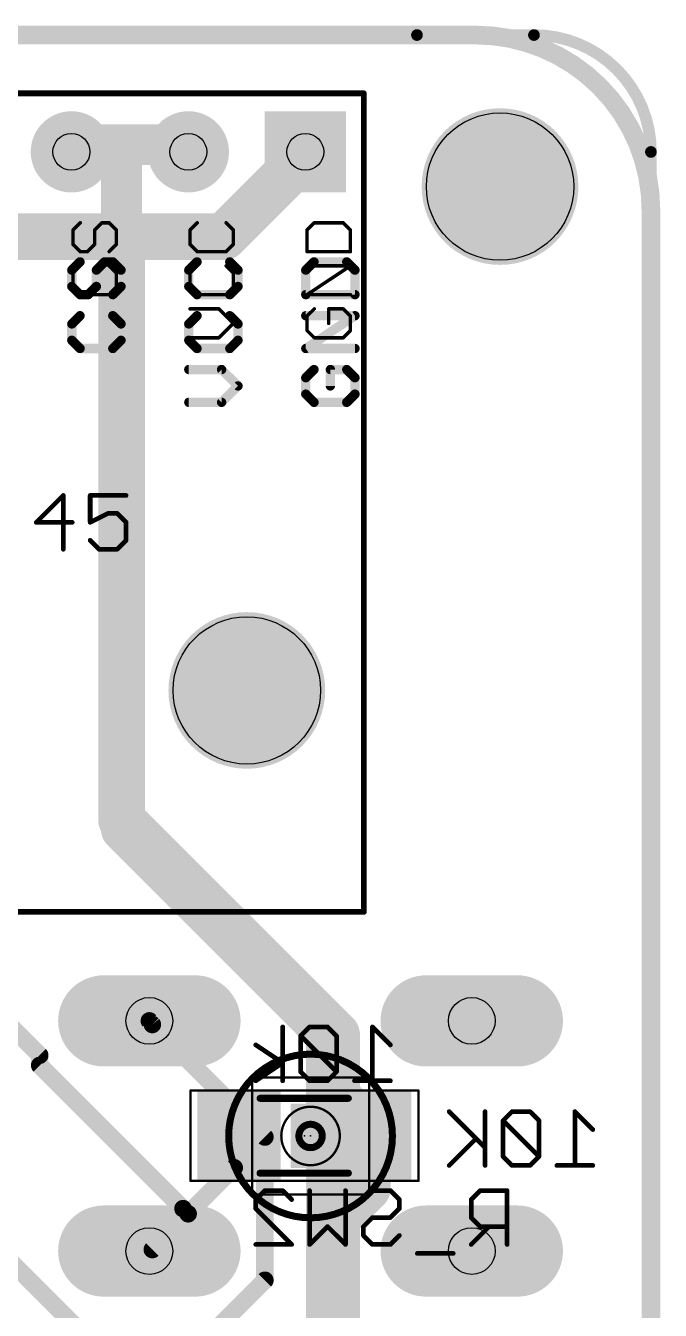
# Model space of a CAD drawing. Extents: x -15 to 99, y 4 to 73.
# Drawn here: x 85.48 to 99.26, y 44.69 to 72.59 of the extents above; entities that cross this region are included whole.
import ezdxf

# ---------------------------------------------------------------- set-up
doc = ezdxf.new("R2010")
doc.units = 0
for name, color, linetype in [('1', 22, 'CONTINUOUS'), ('112', 253, 'CONTINUOUS'), ('122', 253, 'CONTINUOUS'), ('16', 175, 'CONTINUOUS'), ('17', 82, 'CONTINUOUS'), ('20', 7, 'CONTINUOUS'), ('21', 253, 'CONTINUOUS'), ('23', 7, 'CONTINUOUS'), ('24', 7, 'CONTINUOUS'), ('26', 253, 'CONTINUOUS'), ('28', 253, 'CONTINUOUS'), ('29', 253, 'CONTINUOUS'), ('30', 253, 'CONTINUOUS'), ('32', 253, 'CONTINUOUS'), ('36', 253, 'CONTINUOUS'), ('40', 175, 'CONTINUOUS'), ('44', 253, 'CONTINUOUS'), ('51', 253, 'CONTINUOUS'), ('52', 253, 'CONTINUOUS')]:
    doc.layers.add(name, color=color, linetype=linetype)

# ---------------------------------------------------------------- blocks, each defined once
blk = doc.blocks.new('RECT')
blk.add_solid([(-0.5, -0.5), (0.5, -0.5), (-0.5, 0.5), (0.5, 0.5)])
blk = doc.blocks.new('LONGP100')
at = {"const_width": 1}
blk.add_lwpolyline([(-0.5, 0), (0.5, 0)], dxfattribs=at)
at = {"const_width": 0.5}
for points in [[(-0.5, 0.25, 1), (-0.5, -0.25)], [(0.5, -0.25, 1), (0.5, 0.25)]]:
    blk.add_lwpolyline(points, format="xyb", dxfattribs=at)
blk = doc.blocks.new('SQUAREP')
blk.add_solid([(-0.5, -0.5), (0.5, -0.5), (-0.5, 0.5), (0.5, 0.5)])
blk = doc.blocks.new('ROUNDP')
at = {"const_width": 0.5}
blk.add_lwpolyline([(0, -0.25, 1), (0, 0.25, 1), (0, -0.25)], format="xyb", dxfattribs=at)

msp = doc.modelspace()

# ---------------------------------------------------------------- linework, layer by layer
at = {"layer": '1'}
for points, const_width in [([(93.98, 72.39), (5.08, 72.39)], 0.4064), ([(95.25, 72.39), (93.98, 72.39)], 0.4064), ([(86.6775, 70.0088), (86.4757, 69.8525)], 0.889), ([(87.5665, 70.0088), (86.6775, 70.0088)], 0.889), ([(88.9, 70.0088), (87.5665, 70.0088)], 0.889), ([(87.5665, 69.7865), (87.5665, 70.0088)], 0.889), ([(88.9, 70.0088), (89.0157, 69.8525)], 0.889), ([(87.5665, 55.118), (87.5665, 69.7865)], 0.889), ([(99.06, 10.16), (99.06, 68.58)], 0.4064), ([(92.0115, 50.673), (87.5665, 55.118)], 0.889), ([(88.2332, 50.8953), (88.1694, 50.9736)], 0.381), ([(88.2332, 50.8953), (90.678, 48.4505)], 0.381), ([(92.0115, 7.5565), (92.0115, 50.673)], 0.889), ([(90.678, 48.4505), (90.678, 45.339)], 0.381), ([(90.678, 45.339), (88.9, 43.561)], 0.381)]:
    msp.add_lwpolyline(points, dxfattribs=dict(at, const_width=const_width))
for points, const_width in [([(93.98, 72.4916, 1), (93.98, 72.2884)], 0.2032), ([(93.98, 72.2884, 1), (93.98, 72.4916)], 0.2032), ([(99.06, 68.58, 0.4142), (95.25, 72.39)], 0.4064), ([(95.25, 72.4916, 1), (95.25, 72.2884)], 0.2032), ([(95.25, 72.2884, 1), (95.25, 72.4916)], 0.2032), ([(86.6775, 70.231, 1), (86.6775, 69.7865)], 0.4445), ([(86.8136, 69.833, 1), (86.5414, 70.1845)], 0.4445), ([(87.5665, 70.231, 1), (87.5665, 69.7865)], 0.4445), ([(87.7888, 70.0088, 1), (87.3443, 70.0088)], 0.4445), ([(87.5665, 69.7865, 1), (87.5665, 70.231)], 0.4445), ([(89.0786, 70.141, 1), (88.7214, 69.8765)], 0.4445), ([(88.9, 69.7865, 1), (88.9, 70.231)], 0.4445), ([(86.3396, 70.0282, 1), (86.6118, 69.6767)], 0.4445), ([(87.7888, 69.7865, 1), (87.3443, 69.7865)], 0.4445), ([(88.8371, 69.7202, 1), (89.1943, 69.9847)], 0.4445), ([(87.3443, 69.7865, 1), (87.7888, 69.7865)], 0.4445), ([(99.1616, 68.58, 1), (98.9584, 68.58)], 0.2032), ([(98.9584, 68.58, 1), (99.1616, 68.58)], 0.2032), ([(87.7237, 55.2752, 1), (87.4093, 54.9608)], 0.4445), ([(87.3443, 55.118, 1), (87.7888, 55.118)], 0.4445), ([(88.2432, 51.0338, 1), (88.0956, 50.9134)], 0.1905), ([(88.3006, 50.9626, 1), (88.1659, 50.8279)], 0.1905), ([(92.2338, 50.673, 1), (91.7892, 50.673)], 0.4445), ([(88.1594, 50.8351, 1), (88.3071, 50.9554)], 0.1905), ([(91.8543, 50.5158, 1), (92.1687, 50.8302)], 0.4445), ([(90.7732, 48.4505, 1), (90.5828, 48.4505)], 0.1905), ([(90.6106, 48.3831, 1), (90.7454, 48.5179)], 0.1905), ([(90.7454, 45.2716, 1), (90.6106, 45.4064)], 0.1905), ([(90.5828, 45.339, 1), (90.7732, 45.339)], 0.1905)]:
    msp.add_lwpolyline(points, format="xyb", dxfattribs=dict(at, const_width=const_width))
at = {"layer": '112'}
for points, const_width in [([(86.664, 67.462), (86.4861, 67.2841)], 0.2032), ([(87.0199, 67.2841), (87.1979, 67.462)], 0.2032), ([(87.1979, 67.462), (87.3758, 67.462)], 0.2032), ([(87.3758, 67.462), (87.5538, 67.2841)], 0.2032), ([(89.204, 67.462), (89.0261, 67.2841)], 0.2032), ([(90.0938, 67.2841), (89.9159, 67.462)], 0.2032), ([(91.744, 67.462), (91.5661, 67.2841)], 0.2032), ([(92.4558, 67.462), (91.744, 67.462)], 0.2032), ([(92.6338, 67.2841), (92.4558, 67.462)], 0.2032), ([(86.4861, 67.2841), (86.4861, 66.9282)], 0.2032), ([(87.0199, 66.9282), (87.0199, 67.2841)], 0.2032), ([(87.5538, 67.2841), (87.5538, 66.9282)], 0.2032), ([(89.0261, 67.2841), (89.0261, 66.9281)], 0.2032), ([(90.0938, 66.9281), (90.0938, 67.2841)], 0.2032), ([(91.5661, 67.2841), (91.5661, 66.7502)], 0.2032), ([(92.6338, 66.7502), (92.6338, 67.2841)], 0.2032), ([(86.4861, 66.9282), (86.664, 66.7502)], 0.2032), ([(86.842, 66.7502), (87.0199, 66.9282)], 0.2032), ([(87.5538, 66.9282), (87.3758, 66.7502)], 0.2032), ([(89.0261, 66.9281), (89.204, 66.7502)], 0.2032), ([(89.9159, 66.7502), (90.0938, 66.9281)], 0.2032), ([(86.664, 66.7502), (86.842, 66.7502)], 0.2032), ([(89.204, 66.7502), (89.9159, 66.7502)], 0.2032), ([(91.5661, 66.7502), (92.6338, 66.7502)], 0.2032), ([(86.664, 66.2926), (86.4861, 66.1147)], 0.2032), ([(86.4861, 66.1147), (86.4861, 65.7588)], 0.2032), ([(87.5538, 66.1147), (87.3758, 66.2926)], 0.2032), ([(87.5538, 65.7588), (87.5538, 66.1147)], 0.2032), ([(89.204, 66.2926), (89.0261, 66.1147)], 0.2032), ([(89.0261, 66.1147), (89.0261, 65.7588)], 0.2032), ([(90.0938, 66.1147), (89.9159, 66.2926)], 0.2032), ([(90.0938, 65.7588), (90.0938, 66.1147)], 0.2032), ([(91.5661, 65.5808), (92.6338, 66.2926)], 0.2032), ([(92.6338, 66.2926), (91.5661, 66.2926)], 0.2032), ([(86.4861, 65.7588), (86.664, 65.5808)], 0.2032), ([(87.3758, 65.5808), (87.5538, 65.7588)], 0.2032), ([(89.0261, 65.7588), (89.204, 65.5808)], 0.2032), ([(89.9159, 65.5808), (90.0938, 65.7588)], 0.2032), ([(86.664, 65.5808), (87.3758, 65.5808)], 0.2032), ([(89.204, 65.5808), (89.9159, 65.5808)], 0.2032), ([(92.6338, 65.5808), (91.5661, 65.5808)], 0.2032), ([(89.7379, 65.1232), (89.0261, 65.1232)], 0.2032), ([(90.0938, 64.7673), (89.7379, 65.1232)], 0.2032), ([(91.744, 65.1232), (91.5661, 64.9453)], 0.2032), ([(91.5661, 64.9453), (91.5661, 64.5894)], 0.2032), ([(92.4558, 65.1232), (92.0999, 65.1232)], 0.2032), ([(92.0999, 65.1232), (92.0999, 64.7673)], 0.2032), ([(92.6338, 64.9453), (92.4558, 65.1232)], 0.2032), ([(92.6338, 64.5894), (92.6338, 64.9453)], 0.2032), ([(89.7379, 64.4114), (90.0938, 64.7673)], 0.2032), ([(89.0261, 64.4114), (89.7379, 64.4114)], 0.2032), ([(91.5661, 64.5894), (91.744, 64.4114)], 0.2032), ([(91.744, 64.4114), (92.4558, 64.4114)], 0.2032), ([(92.4558, 64.4114), (92.6338, 64.5894)], 0.2032), ([(86.2994, 62.3885), (85.7147, 61.8038)], 0.1016), ([(86.2994, 61.2191), (86.2994, 62.3885)], 0.1016), ([(87.6637, 62.3885), (86.8841, 62.3885)], 0.1016), ([(86.8841, 62.3885), (86.8841, 61.8038)], 0.1016), ([(86.8841, 61.8038), (87.2739, 61.9987)], 0.1016), ([(87.2739, 61.9987), (87.4688, 61.9987)], 0.1016), ([(87.4688, 61.9987), (87.6637, 61.8038)], 0.1016), ([(85.7147, 61.8038), (86.4943, 61.8038)], 0.1016), ([(87.6637, 61.8038), (87.6637, 61.414)], 0.1016), ([(87.079, 61.2191), (86.8841, 61.414)], 0.1016), ([(87.6637, 61.414), (87.4688, 61.2191)], 0.1016), ([(87.4688, 61.2191), (87.079, 61.2191)], 0.1016)]:
    msp.add_lwpolyline(points, dxfattribs=dict(at, const_width=const_width))
for points, const_width in [([(86.7, 67.4261, 1), (86.6281, 67.4979)], 0.1016), ([(87.1979, 67.5128, 1), (87.1979, 67.4112)], 0.1016), ([(87.2338, 67.4261, 1), (87.162, 67.4979)], 0.1016), ([(87.4118, 67.4979, 1), (87.3399, 67.4261)], 0.1016), ([(87.3758, 67.4112, 1), (87.3758, 67.5128)], 0.1016), ([(89.24, 67.4261, 1), (89.1681, 67.4979)], 0.1016), ([(89.9518, 67.4979, 1), (89.8799, 67.4261)], 0.1016), ([(91.744, 67.5128, 1), (91.744, 67.4112)], 0.1016), ([(91.78, 67.4261, 1), (91.7081, 67.4979)], 0.1016), ([(92.4918, 67.4979, 1), (92.4199, 67.4261)], 0.1016), ([(92.4558, 67.4112, 1), (92.4558, 67.5128)], 0.1016), ([(86.5369, 67.2841, 1), (86.4353, 67.2841)], 0.1016), ([(86.4502, 67.32, 1), (86.522, 67.2481)], 0.1016), ([(87.0707, 67.2841, 1), (86.9691, 67.2841)], 0.1016), ([(86.984, 67.32, 1), (87.0559, 67.2481)], 0.1016), ([(87.6046, 67.2841, 1), (87.503, 67.2841)], 0.1016), ([(87.5179, 67.2481, 1), (87.5897, 67.32)], 0.1016), ([(89.0769, 67.2841, 1), (88.9753, 67.2841)], 0.1016), ([(88.9902, 67.32, 1), (89.062, 67.2481)], 0.1016), ([(90.1446, 67.2841, 1), (90.043, 67.2841)], 0.1016), ([(90.0579, 67.2481, 1), (90.1297, 67.32)], 0.1016), ([(91.6169, 67.2841, 1), (91.5153, 67.2841)], 0.1016), ([(91.5302, 67.32, 1), (91.602, 67.2481)], 0.1016), ([(92.6846, 67.2841, 1), (92.583, 67.2841)], 0.1016), ([(92.5979, 67.2481, 1), (92.6697, 67.32)], 0.1016), ([(86.522, 66.9641, 1), (86.4502, 66.8922)], 0.1016), ([(86.4353, 66.9282, 1), (86.5369, 66.9282)], 0.1016), ([(86.9691, 66.9282, 1), (87.0707, 66.9282)], 0.1016), ([(87.0559, 66.8922, 1), (86.984, 66.9641)], 0.1016), ([(87.503, 66.9282, 1), (87.6046, 66.9282)], 0.1016), ([(87.5897, 66.8922, 1), (87.5179, 66.9641)], 0.1016), ([(89.062, 66.9641, 1), (88.9902, 66.8922)], 0.1016), ([(88.9753, 66.9281, 1), (89.0769, 66.9281)], 0.1016), ([(90.043, 66.9281, 1), (90.1446, 66.9281)], 0.1016), ([(90.1297, 66.8922, 1), (90.0579, 66.9641)], 0.1016), ([(86.664, 66.801, 1), (86.664, 66.6994)], 0.1016), ([(86.6281, 66.7143, 1), (86.7, 66.7861)], 0.1016), ([(86.8061, 66.7861, 1), (86.8779, 66.7143)], 0.1016), ([(86.842, 66.6994, 1), (86.842, 66.801)], 0.1016), ([(87.3399, 66.7861, 1), (87.4118, 66.7143)], 0.1016), ([(89.204, 66.801, 1), (89.204, 66.6994)], 0.1016), ([(89.1681, 66.7143, 1), (89.24, 66.7861)], 0.1016), ([(89.8799, 66.7861, 1), (89.9518, 66.7143)], 0.1016), ([(89.9159, 66.6994, 1), (89.9159, 66.801)], 0.1016), ([(91.5661, 66.801, 1), (91.5661, 66.6994)], 0.1016), ([(91.5153, 66.7502, 1), (91.6169, 66.7502)], 0.1016), ([(92.583, 66.7502, 1), (92.6846, 66.7502)], 0.1016), ([(92.6338, 66.6994, 1), (92.6338, 66.801)], 0.1016), ([(86.5369, 66.1147, 1), (86.4353, 66.1147)], 0.1016), ([(86.4502, 66.1506, 1), (86.522, 66.0787)], 0.1016), ([(86.7, 66.2567, 1), (86.6281, 66.3285)], 0.1016), ([(87.4118, 66.3285, 1), (87.3399, 66.2567)], 0.1016), ([(87.6046, 66.1147, 1), (87.503, 66.1147)], 0.1016), ([(87.5179, 66.0787, 1), (87.5897, 66.1506)], 0.1016), ([(89.0769, 66.1147, 1), (88.9753, 66.1147)], 0.1016), ([(88.9902, 66.1506, 1), (89.062, 66.0787)], 0.1016), ([(89.24, 66.2567, 1), (89.1681, 66.3285)], 0.1016), ([(89.9518, 66.3285, 1), (89.8799, 66.2567)], 0.1016), ([(90.1446, 66.1147, 1), (90.043, 66.1147)], 0.1016), ([(90.0579, 66.0787, 1), (90.1297, 66.1506)], 0.1016), ([(91.5661, 66.3434, 1), (91.5661, 66.2418)], 0.1016), ([(92.662, 66.2503, 1), (92.6056, 66.3349)], 0.1016), ([(92.6338, 66.2418, 1), (92.6338, 66.3434)], 0.1016), ([(86.522, 65.7947, 1), (86.4502, 65.7228)], 0.1016), ([(87.5897, 65.7228, 1), (87.5179, 65.7947)], 0.1016), ([(89.062, 65.7947, 1), (88.9902, 65.7228)], 0.1016), ([(90.1297, 65.7228, 1), (90.0579, 65.7947)], 0.1016), ([(86.4353, 65.7588, 1), (86.5369, 65.7588)], 0.1016), ([(86.664, 65.6316, 1), (86.664, 65.53)], 0.1016), ([(86.6281, 65.5449, 1), (86.7, 65.6167)], 0.1016), ([(87.3399, 65.6167, 1), (87.4118, 65.5449)], 0.1016), ([(87.3758, 65.53, 1), (87.3758, 65.6316)], 0.1016), ([(87.503, 65.7588, 1), (87.6046, 65.7588)], 0.1016), ([(88.9753, 65.7588, 1), (89.0769, 65.7588)], 0.1016), ([(89.204, 65.6316, 1), (89.204, 65.53)], 0.1016), ([(89.1681, 65.5449, 1), (89.24, 65.6167)], 0.1016), ([(89.8799, 65.6167, 1), (89.9518, 65.5449)], 0.1016), ([(89.9159, 65.53, 1), (89.9159, 65.6316)], 0.1016), ([(90.043, 65.7588, 1), (90.1446, 65.7588)], 0.1016), ([(91.5661, 65.6316, 1), (91.5661, 65.53)], 0.1016), ([(91.5379, 65.6231, 1), (91.5943, 65.5385)], 0.1016), ([(92.6338, 65.53, 1), (92.6338, 65.6316)], 0.1016), ([(89.0261, 65.174, 1), (89.0261, 65.0724)], 0.1016), ([(89.7738, 65.1591, 1), (89.702, 65.0873)], 0.1016), ([(89.7379, 65.0724, 1), (89.7379, 65.174)], 0.1016), ([(91.6169, 64.9453, 1), (91.5153, 64.9453)], 0.1016), ([(91.5302, 64.9812, 1), (91.602, 64.9093)], 0.1016), ([(91.78, 65.0873, 1), (91.7081, 65.1591)], 0.1016), ([(92.0999, 65.174, 1), (92.0999, 65.0724)], 0.1016), ([(92.1507, 65.1232, 1), (92.0491, 65.1232)], 0.1016), ([(92.4918, 65.1591, 1), (92.4199, 65.0873)], 0.1016), ([(92.4558, 65.0724, 1), (92.4558, 65.174)], 0.1016), ([(92.6846, 64.9453, 1), (92.583, 64.9453)], 0.1016), ([(92.5979, 64.9093, 1), (92.6697, 64.9812)], 0.1016), ([(90.1297, 64.7314, 1), (90.0579, 64.8032)], 0.1016), ([(90.0579, 64.7314, 1), (90.1297, 64.8032)], 0.1016), ([(92.0491, 64.7673, 1), (92.1507, 64.7673)], 0.1016), ([(89.0261, 64.4622, 1), (89.0261, 64.3606)], 0.1016), ([(89.702, 64.4473, 1), (89.7738, 64.3755)], 0.1016), ([(89.7379, 64.3606, 1), (89.7379, 64.4622)], 0.1016), ([(91.602, 64.6253, 1), (91.5302, 64.5534)], 0.1016), ([(91.5153, 64.5894, 1), (91.6169, 64.5894)], 0.1016), ([(91.744, 64.4622, 1), (91.744, 64.3606)], 0.1016), ([(91.7081, 64.3755, 1), (91.78, 64.4473)], 0.1016), ([(92.4199, 64.4473, 1), (92.4918, 64.3755)], 0.1016), ([(92.4558, 64.3606, 1), (92.4558, 64.4622)], 0.1016), ([(92.583, 64.5894, 1), (92.6846, 64.5894)], 0.1016), ([(92.6697, 64.5534, 1), (92.5979, 64.6253)], 0.1016), ([(86.3248, 62.3885, 1), (86.274, 62.3885)], 0.0508), ([(86.3174, 62.3705, 1), (86.2815, 62.4064)], 0.0508), ([(86.8841, 62.4139, 1), (86.8841, 62.3631)], 0.0508), ([(86.9095, 62.3885, 1), (86.8587, 62.3885)], 0.0508), ([(87.6637, 62.3631, 1), (87.6637, 62.4139)], 0.0508), ([(87.2739, 62.0241, 1), (87.2739, 61.9733)], 0.0508), ([(87.2853, 61.976, 1), (87.2626, 62.0214)], 0.0508), ([(87.4868, 62.0166, 1), (87.4509, 61.9807)], 0.0508), ([(87.4688, 61.9733, 1), (87.4688, 62.0241)], 0.0508), ([(85.7147, 61.8292, 1), (85.7147, 61.7784)], 0.0508), ([(85.6968, 61.8217, 1), (85.7327, 61.7858)], 0.0508), ([(86.4943, 61.7784, 1), (86.4943, 61.8292)], 0.0508), ([(86.8587, 61.8038, 1), (86.9095, 61.8038)], 0.0508), ([(86.8728, 61.8265, 1), (86.8955, 61.7811)], 0.0508), ([(87.6891, 61.8038, 1), (87.6383, 61.8038)], 0.0508), ([(87.6458, 61.7858, 1), (87.6817, 61.8217)], 0.0508), ([(86.9021, 61.4319, 1), (86.8662, 61.396)], 0.0508), ([(87.6383, 61.414, 1), (87.6891, 61.414)], 0.0508), ([(87.6817, 61.396, 1), (87.6458, 61.4319)], 0.0508), ([(86.274, 61.2191, 1), (86.3248, 61.2191)], 0.0508), ([(87.079, 61.2445, 1), (87.079, 61.1937)], 0.0508), ([(87.0611, 61.2011, 1), (87.097, 61.237)], 0.0508), ([(87.4509, 61.237, 1), (87.4868, 61.2011)], 0.0508), ([(87.4688, 61.1937, 1), (87.4688, 61.2445)], 0.0508)]:
    msp.add_lwpolyline(points, format="xyb", dxfattribs=dict(at, const_width=const_width))
at = {"layer": '122', "const_width": 0.1016}
for points in [[(95.4593, 48.2231), (94.6797, 49.0027)], [(95.4593, 49.0027), (95.4593, 47.8333)], [(96.044, 49.0027), (95.8491, 48.8078)], [(95.8491, 48.8078), (95.8491, 48.0282)], [(96.6287, 48.0282), (95.8491, 48.8078)], [(96.4338, 49.0027), (96.044, 49.0027)], [(96.6287, 48.8078), (96.4338, 49.0027)], [(96.6287, 48.0282), (96.6287, 48.8078)], [(97.7981, 48.6129), (97.4083, 49.0027)], [(97.4083, 49.0027), (97.4083, 47.8333)], [(95.2644, 48.418), (94.6797, 47.8333)], [(95.8491, 48.0282), (96.044, 47.8333)], [(96.4338, 47.8333), (96.6287, 48.0282)], [(96.044, 47.8333), (96.4338, 47.8333)], [(97.7981, 47.8333), (97.0185, 47.8333)]]:
    msp.add_lwpolyline(points, dxfattribs=at)
at = {"layer": '122', "const_width": 0.0508}
for points in [[(94.6976, 49.0206, 1), (94.6617, 48.9847)], [(95.4847, 49.0027, 1), (95.4339, 49.0027)], [(95.8745, 48.8078, 1), (95.8237, 48.8078)], [(95.867, 48.8257, 1), (95.8311, 48.7898)], [(95.8311, 48.8257, 1), (95.867, 48.7898)], [(96.044, 49.0281, 1), (96.044, 48.9773)], [(96.0619, 48.9847, 1), (96.026, 49.0206)], [(96.4517, 49.0206, 1), (96.4158, 48.9847)], [(96.4338, 48.9773, 1), (96.4338, 49.0281)], [(96.6541, 48.8078, 1), (96.6033, 48.8078)], [(96.6107, 48.7898, 1), (96.6466, 48.8257)], [(97.4337, 49.0027, 1), (97.3829, 49.0027)], [(97.4262, 49.0206, 1), (97.3903, 48.9847)], [(97.7801, 48.5949, 1), (97.816, 48.6308)], [(95.2823, 48.4, 1), (95.2464, 48.4359)], [(95.4413, 48.2051, 1), (95.4772, 48.241)], [(95.867, 48.0461, 1), (95.8311, 48.0102)], [(95.8237, 48.0282, 1), (95.8745, 48.0282)], [(96.6033, 48.0282, 1), (96.6541, 48.0282)], [(96.6466, 48.0102, 1), (96.6107, 48.0461)], [(96.6107, 48.0102, 1), (96.6466, 48.0461)], [(94.6617, 47.8512, 1), (94.6976, 47.8153)], [(95.4339, 47.8333, 1), (95.4847, 47.8333)], [(96.044, 47.8587, 1), (96.044, 47.8079)], [(96.026, 47.8153, 1), (96.0619, 47.8512)], [(96.4158, 47.8512, 1), (96.4517, 47.8153)], [(96.4338, 47.8079, 1), (96.4338, 47.8587)], [(97.0185, 47.8587, 1), (97.0185, 47.8079)], [(97.3829, 47.8333, 1), (97.4337, 47.8333)], [(97.7981, 47.8079, 1), (97.7981, 47.8587)]]:
    msp.add_lwpolyline(points, format="xyb", dxfattribs=at)
at = {"layer": '16'}
for points, const_width in [([(95.25, 72.39), (5.08, 72.39)], 0.4064), ([(91.567, 69.7865), (91.5557, 69.8525)], 1.016), ([(91.567, 69.7865), (89.789, 68.0085)], 1.016), ([(99.06, 6.35), (99.06, 68.58)], 0.4064), ([(87.5665, 68.0085), (80.6767, 68.0085)], 1.016), ([(89.789, 68.0085), (87.5665, 68.0085)], 1.016), ([(87.5665, 67.564), (87.5665, 68.0085)], 1.016), ([(87.5665, 55.3403), (87.5665, 67.564)], 1.016), ([(92.2338, 50.673), (87.5665, 55.3403)], 1.016), ([(85.7885, 50.2285), (82.4548, 53.5623)], 0.381), ([(92.2338, 49.3395), (92.2338, 50.673)], 1.016), ([(85.7885, 50.0063), (85.7885, 50.2285)], 0.381), ([(88.9, 46.8948), (85.7885, 50.0063)], 0.381), ([(92.6783, 48.895), (92.2338, 49.3395)], 1.016), ([(92.6783, 48.895), (92.9593, 48.4787)], 1.016), ([(92.9005, 48.4505), (92.9593, 48.4787)], 1.016), ([(92.9005, 47.3392), (92.9005, 48.4505)], 1.016), ([(90.0113, 48.4505), (90.1153, 48.4787)], 0.381), ([(90.0113, 47.7838), (90.0113, 48.4505)], 0.381), ([(89.0111, 46.7836), (90.0113, 47.7838)], 0.381), ([(92.2338, 46.6725), (92.9005, 47.3392)], 1.016), ([(92.2338, 41.783), (92.2338, 46.6725)], 1.016), ([(88.2332, 46.0057), (89.0111, 46.7836)], 0.381), ([(88.9, 46.8948), (89.0111, 46.7836)], 0.381), ([(87.3443, 43.561), (84.8995, 46.0057)], 0.381), ([(88.2332, 46.0057), (88.1694, 45.9736)], 0.381)]:
    msp.add_lwpolyline(points, dxfattribs=dict(at, const_width=const_width))
for points, const_width in [([(99.06, 68.58, 0.4142), (95.25, 72.39)], 0.4064), ([(95.25, 72.4916, 1), (95.25, 72.2884)], 0.2032), ([(95.25, 72.2884, 1), (95.25, 72.4916)], 0.2032), ([(91.806, 69.8954, 1), (91.3053, 69.8096)], 0.508), ([(91.3167, 69.7436, 1), (91.8173, 69.8294)], 0.508), ([(91.7466, 69.6069, 1), (91.3874, 69.9661)], 0.508), ([(99.1616, 68.58, 1), (98.9584, 68.58)], 0.2032), ([(98.9584, 68.58, 1), (99.1616, 68.58)], 0.2032), ([(87.5665, 68.2625, 1), (87.5665, 67.7545)], 0.508), ([(87.8205, 68.0085, 1), (87.3125, 68.0085)], 0.508), ([(87.5665, 67.7545, 1), (87.5665, 68.2625)], 0.508), ([(89.6094, 68.1881, 1), (89.9686, 67.8289)], 0.508), ([(89.789, 67.7545, 1), (89.789, 68.2625)], 0.508), ([(87.8205, 67.564, 1), (87.3125, 67.564)], 0.508), ([(87.3125, 67.564, 1), (87.8205, 67.564)], 0.508), ([(87.7461, 55.5199, 1), (87.3869, 55.1606)], 0.508), ([(87.3125, 55.3403, 1), (87.8205, 55.3403)], 0.508), ([(92.4878, 50.673, 1), (91.9797, 50.673)], 0.508), ([(92.0541, 50.4934, 1), (92.4134, 50.8526)], 0.508), ([(85.8837, 50.2285, 1), (85.6933, 50.2285)], 0.1905), ([(85.7211, 50.1611, 1), (85.8559, 50.2959)], 0.1905), ([(85.8559, 50.0736, 1), (85.7211, 49.9389)], 0.1905), ([(85.6933, 50.0063, 1), (85.8837, 50.0063)], 0.1905), ([(92.4134, 49.5191, 1), (92.0541, 49.1599)], 0.508), ([(91.9797, 49.3395, 1), (92.4878, 49.3395)], 0.508), ([(92.8888, 49.0371, 1), (92.4677, 48.7529)], 0.508), ([(92.4986, 48.7154, 1), (92.8579, 49.0746)], 0.508), ([(93.1545, 48.4505, 1), (92.6465, 48.4505)], 0.508), ([(92.7907, 48.6795, 1), (93.0103, 48.2215)], 0.508), ([(92.7488, 48.3366, 1), (93.1698, 48.6208)], 0.508), ([(93.0691, 48.2497, 1), (92.8495, 48.7077)], 0.508), ([(90.1065, 48.4505, 1), (89.916, 48.4505)], 0.1905), ([(89.9863, 48.5424, 1), (90.0362, 48.3586)], 0.1905), ([(90.1402, 48.3868, 1), (90.0904, 48.5706)], 0.1905), ([(89.916, 47.7838, 1), (90.1065, 47.7838)], 0.1905), ([(90.0786, 47.7164, 1), (89.9439, 47.8511)], 0.1905), ([(93.0801, 47.1596, 1), (92.7209, 47.5189)], 0.508), ([(92.6465, 47.3392, 1), (93.1545, 47.3392)], 0.508), ([(92.4878, 46.6725, 1), (91.9797, 46.6725)], 0.508), ([(88.9674, 46.9621, 1), (88.8326, 46.8274)], 0.1905), ([(88.8326, 46.8274, 1), (88.9674, 46.9621)], 0.1905), ([(88.9438, 46.851, 1), (89.0785, 46.7163)], 0.1905), ([(89.0785, 46.7163, 1), (88.9438, 46.851)], 0.1905), ([(88.9438, 46.7163, 1), (89.0785, 46.851)], 0.1905), ([(92.0541, 46.8521, 1), (92.4134, 46.4929)], 0.508), ([(88.1266, 46.0587, 1), (88.2122, 45.8885)], 0.1905), ([(88.1659, 46.0731, 1), (88.3006, 45.9384)], 0.1905), ([(88.2761, 45.9207, 1), (88.1904, 46.0908)], 0.1905)]:
    msp.add_lwpolyline(points, format="xyb", dxfattribs=dict(at, const_width=const_width))
at = {"layer": '20', "const_width": 0.254}
for points in [[(93.98, 72.39), (5.08, 72.39)], [(96.52, 72.39), (93.98, 72.39)], [(99.06, 6.35), (99.06, 69.85)]]:
    msp.add_lwpolyline(points, dxfattribs=at)
at = {"layer": '20'}
for points, const_width in [([(93.98, 72.4535, 1), (93.98, 72.3265)], 0.127), ([(93.98, 72.3265, 1), (93.98, 72.4535)], 0.127), ([(99.06, 69.85, 0.4142), (96.52, 72.39)], 0.254), ([(96.52, 72.4535, 1), (96.52, 72.3265)], 0.127), ([(96.52, 72.3265, 1), (96.52, 72.4535)], 0.127), ([(99.1235, 69.85, 1), (98.9965, 69.85)], 0.127), ([(98.9965, 69.85, 1), (99.1235, 69.85)], 0.127)]:
    msp.add_lwpolyline(points, format="xyb", dxfattribs=dict(at, const_width=const_width))
for centre in [(95.7834, 69.0983), (90.2857, 58.1525)]:
    msp.add_circle(centre, 1.6, dxfattribs=at)
at = {"layer": '21'}
for points, const_width in [([(72.5057, 71.1225), (92.8257, 71.1225)], 0.127), ([(92.8257, 71.1225), (92.8257, 53.3425)], 0.127), ([(86.6698, 68.3121), (86.513, 68.1553)], 0.0762), ([(86.513, 68.1553), (86.513, 67.8418)], 0.0762), ([(86.9833, 68.1553), (87.1401, 68.3121)], 0.0762), ([(86.9833, 67.8418), (86.9833, 68.1553)], 0.0762), ([(87.1401, 68.3121), (87.2968, 68.3121)], 0.0762), ([(87.2968, 68.3121), (87.4536, 68.1553)], 0.0762), ([(87.4536, 68.1553), (87.4536, 67.8418)], 0.0762), ([(89.2098, 68.3121), (89.053, 68.1553)], 0.0762), ([(89.053, 68.1553), (89.053, 67.8418)], 0.0762), ([(89.9936, 68.1553), (89.8368, 68.3121)], 0.0762), ([(89.9936, 67.8418), (89.9936, 68.1553)], 0.0762), ([(91.7498, 68.3121), (91.593, 68.1553)], 0.0762), ([(91.593, 68.1553), (91.593, 67.685)], 0.0762), ([(92.3768, 68.3121), (91.7498, 68.3121)], 0.0762), ([(92.5336, 68.1553), (92.3768, 68.3121)], 0.0762), ([(92.5336, 67.685), (92.5336, 68.1553)], 0.0762), ([(86.513, 67.8418), (86.6698, 67.685)], 0.0762), ([(86.8265, 67.685), (86.9833, 67.8418)], 0.0762), ([(87.4536, 67.8418), (87.2968, 67.685)], 0.0762), ([(89.053, 67.8418), (89.2098, 67.685)], 0.0762), ([(89.8368, 67.685), (89.9936, 67.8418)], 0.0762), ([(86.6698, 67.685), (86.8265, 67.685)], 0.0762), ([(89.2098, 67.685), (89.8368, 67.685)], 0.0762), ([(91.593, 67.685), (92.5336, 67.685)], 0.0762), ([(86.6698, 67.3766), (86.513, 67.2198)], 0.0762), ([(86.513, 67.2198), (86.513, 66.9063)], 0.0762), ([(87.4536, 67.2198), (87.2968, 67.3766)], 0.0762), ([(87.4536, 66.9063), (87.4536, 67.2198)], 0.0762), ([(89.2098, 67.3766), (89.053, 67.2198)], 0.0762), ([(89.053, 67.2198), (89.053, 66.9063)], 0.0762), ([(89.9936, 67.2198), (89.8368, 67.3766)], 0.0762), ([(89.9936, 66.9063), (89.9936, 67.2198)], 0.0762), ([(91.593, 66.7495), (92.5336, 67.3766)], 0.0762), ([(92.5336, 67.3766), (91.593, 67.3766)], 0.0762), ([(86.513, 66.9063), (86.6698, 66.7495)], 0.0762), ([(86.6698, 66.7495), (87.2968, 66.7495)], 0.0762), ([(87.2968, 66.7495), (87.4536, 66.9063)], 0.0762), ([(89.053, 66.9063), (89.2098, 66.7495)], 0.0762), ([(89.2098, 66.7495), (89.8368, 66.7495)], 0.0762), ([(89.8368, 66.7495), (89.9936, 66.9063)], 0.0762), ([(92.5336, 66.7495), (91.593, 66.7495)], 0.0762), ([(89.6801, 66.4411), (89.053, 66.4411)], 0.0762), ([(89.9936, 66.1275), (89.6801, 66.4411)], 0.0762), ([(91.7498, 66.4411), (91.593, 66.2843)], 0.0762), ([(92.3768, 66.4411), (92.0633, 66.4411)], 0.0762), ([(92.0633, 66.4411), (92.0633, 66.1275)], 0.0762), ([(92.5336, 66.2843), (92.3768, 66.4411)], 0.0762), ([(89.6801, 65.814), (89.9936, 66.1275)], 0.0762), ([(91.593, 66.2843), (91.593, 65.9708)], 0.0762), ([(92.5336, 65.9708), (92.5336, 66.2843)], 0.0762), ([(91.593, 65.9708), (91.7498, 65.814)], 0.0762), ([(92.3768, 65.814), (92.5336, 65.9708)], 0.0762), ([(89.053, 65.814), (89.6801, 65.814)], 0.0762), ([(91.7498, 65.814), (92.3768, 65.814)], 0.0762), ([(92.8257, 53.3425), (72.5057, 53.3425)], 0.127)]:
    msp.add_lwpolyline(points, dxfattribs=dict(at, const_width=const_width))
for points, const_width in [([(92.8574, 71.1225, 1), (92.7939, 71.1225)], 0.0635), ([(92.8257, 71.0907, 1), (92.8257, 71.1542)], 0.0635), ([(86.532, 68.1553, 1), (86.4939, 68.1553)], 0.0381), ([(86.4995, 68.1688, 1), (86.5265, 68.1419)], 0.0381), ([(86.6832, 68.2986, 1), (86.6563, 68.3256)], 0.0381), ([(87.0023, 68.1553, 1), (86.9642, 68.1553)], 0.0381), ([(86.9698, 68.1688, 1), (86.9968, 68.1419)], 0.0381), ([(87.1401, 68.3312, 1), (87.1401, 68.2931)], 0.0381), ([(87.1535, 68.2986, 1), (87.1266, 68.3256)], 0.0381), ([(87.3103, 68.3256, 1), (87.2834, 68.2986)], 0.0381), ([(87.2968, 68.2931, 1), (87.2968, 68.3312)], 0.0381), ([(87.4726, 68.1553, 1), (87.4345, 68.1553)], 0.0381), ([(87.4401, 68.1419, 1), (87.4671, 68.1688)], 0.0381), ([(89.072, 68.1553, 1), (89.0339, 68.1553)], 0.0381), ([(89.0395, 68.1688, 1), (89.0665, 68.1419)], 0.0381), ([(89.2232, 68.2986, 1), (89.1963, 68.3256)], 0.0381), ([(89.8503, 68.3256, 1), (89.8234, 68.2986)], 0.0381), ([(90.0126, 68.1553, 1), (89.9745, 68.1553)], 0.0381), ([(89.9801, 68.1419, 1), (90.0071, 68.1688)], 0.0381), ([(91.612, 68.1553, 1), (91.5739, 68.1553)], 0.0381), ([(91.5795, 68.1688, 1), (91.6065, 68.1419)], 0.0381), ([(91.7498, 68.3312, 1), (91.7498, 68.2931)], 0.0381), ([(91.7632, 68.2986, 1), (91.7363, 68.3256)], 0.0381), ([(92.3903, 68.3256, 1), (92.3634, 68.2986)], 0.0381), ([(92.3768, 68.2931, 1), (92.3768, 68.3312)], 0.0381), ([(92.5526, 68.1553, 1), (92.5145, 68.1553)], 0.0381), ([(92.5201, 68.1419, 1), (92.5471, 68.1688)], 0.0381), ([(86.5265, 67.8553, 1), (86.4995, 67.8283)], 0.0381), ([(86.4939, 67.8418, 1), (86.532, 67.8418)], 0.0381), ([(86.9642, 67.8418, 1), (87.0023, 67.8418)], 0.0381), ([(86.9968, 67.8283, 1), (86.9698, 67.8553)], 0.0381), ([(87.4345, 67.8418, 1), (87.4726, 67.8418)], 0.0381), ([(87.4671, 67.8283, 1), (87.4401, 67.8553)], 0.0381), ([(89.0665, 67.8553, 1), (89.0395, 67.8283)], 0.0381), ([(89.0339, 67.8418, 1), (89.072, 67.8418)], 0.0381), ([(89.9745, 67.8418, 1), (90.0126, 67.8418)], 0.0381), ([(90.0071, 67.8283, 1), (89.9801, 67.8553)], 0.0381), ([(86.6698, 67.7041, 1), (86.6698, 67.666)], 0.0381), ([(86.6563, 67.6716, 1), (86.6832, 67.6985)], 0.0381), ([(86.8131, 67.6985, 1), (86.84, 67.6716)], 0.0381), ([(86.8265, 67.666, 1), (86.8265, 67.7041)], 0.0381), ([(87.2834, 67.6985, 1), (87.3103, 67.6716)], 0.0381), ([(89.2098, 67.7041, 1), (89.2098, 67.666)], 0.0381), ([(89.1963, 67.6716, 1), (89.2232, 67.6985)], 0.0381), ([(89.8234, 67.6985, 1), (89.8503, 67.6716)], 0.0381), ([(89.8368, 67.666, 1), (89.8368, 67.7041)], 0.0381), ([(91.593, 67.7041, 1), (91.593, 67.666)], 0.0381), ([(91.5739, 67.685, 1), (91.612, 67.685)], 0.0381), ([(92.5145, 67.685, 1), (92.5526, 67.685)], 0.0381), ([(92.5336, 67.666, 1), (92.5336, 67.7041)], 0.0381), ([(86.532, 67.2198, 1), (86.4939, 67.2198)], 0.0381), ([(86.6832, 67.3631, 1), (86.6563, 67.3901)], 0.0381), ([(87.3103, 67.3901, 1), (87.2834, 67.3631)], 0.0381), ([(87.4726, 67.2198, 1), (87.4345, 67.2198)], 0.0381), ([(89.072, 67.2198, 1), (89.0339, 67.2198)], 0.0381), ([(89.2232, 67.3631, 1), (89.1963, 67.3901)], 0.0381), ([(89.8503, 67.3901, 1), (89.8234, 67.3631)], 0.0381), ([(90.0126, 67.2198, 1), (89.9745, 67.2198)], 0.0381), ([(91.593, 67.3956, 1), (91.593, 67.3575)], 0.0381), ([(92.5442, 67.3607, 1), (92.523, 67.3924)], 0.0381), ([(92.5336, 67.3575, 1), (92.5336, 67.3956)], 0.0381), ([(86.4995, 67.2333, 1), (86.5265, 67.2064)], 0.0381), ([(87.4401, 67.2064, 1), (87.4671, 67.2333)], 0.0381), ([(89.0395, 67.2333, 1), (89.0665, 67.2064)], 0.0381), ([(89.9801, 67.2064, 1), (90.0071, 67.2333)], 0.0381), ([(86.5265, 66.9198, 1), (86.4995, 66.8928)], 0.0381), ([(86.4939, 66.9063, 1), (86.532, 66.9063)], 0.0381), ([(86.6698, 66.7686, 1), (86.6698, 66.7305)], 0.0381), ([(86.6563, 66.7361, 1), (86.6832, 66.763)], 0.0381), ([(87.2834, 66.763, 1), (87.3103, 66.7361)], 0.0381), ([(87.2968, 66.7305, 1), (87.2968, 66.7686)], 0.0381), ([(87.4345, 66.9063, 1), (87.4726, 66.9063)], 0.0381), ([(87.4671, 66.8928, 1), (87.4401, 66.9198)], 0.0381), ([(89.0665, 66.9198, 1), (89.0395, 66.8928)], 0.0381), ([(89.0339, 66.9063, 1), (89.072, 66.9063)], 0.0381), ([(89.2098, 66.7686, 1), (89.2098, 66.7305)], 0.0381), ([(89.1963, 66.7361, 1), (89.2232, 66.763)], 0.0381), ([(89.8234, 66.763, 1), (89.8503, 66.7361)], 0.0381), ([(89.8368, 66.7305, 1), (89.8368, 66.7686)], 0.0381), ([(89.9745, 66.9063, 1), (90.0126, 66.9063)], 0.0381), ([(90.0071, 66.8928, 1), (89.9801, 66.9198)], 0.0381), ([(91.593, 66.7686, 1), (91.593, 66.7305)], 0.0381), ([(91.5824, 66.7654, 1), (91.6036, 66.7337)], 0.0381), ([(92.5336, 66.7305, 1), (92.5336, 66.7686)], 0.0381), ([(89.053, 66.4601, 1), (89.053, 66.422)], 0.0381), ([(89.6935, 66.4545, 1), (89.6666, 66.4276)], 0.0381), ([(89.6801, 66.422, 1), (89.6801, 66.4601)], 0.0381), ([(91.7632, 66.4276, 1), (91.7363, 66.4545)], 0.0381), ([(92.0823, 66.4411, 1), (92.0442, 66.4411)], 0.0381), ([(92.0633, 66.4601, 1), (92.0633, 66.422)], 0.0381), ([(92.3903, 66.4545, 1), (92.3634, 66.4276)], 0.0381), ([(92.3768, 66.422, 1), (92.3768, 66.4601)], 0.0381), ([(90.0071, 66.1141, 1), (89.9801, 66.141)], 0.0381), ([(89.9801, 66.1141, 1), (90.0071, 66.141)], 0.0381), ([(91.612, 66.2843, 1), (91.5739, 66.2843)], 0.0381), ([(91.5795, 66.2978, 1), (91.6065, 66.2708)], 0.0381), ([(92.0442, 66.1275, 1), (92.0823, 66.1275)], 0.0381), ([(92.5526, 66.2843, 1), (92.5145, 66.2843)], 0.0381), ([(92.5201, 66.2708, 1), (92.5471, 66.2978)], 0.0381), ([(91.6065, 65.9842, 1), (91.5795, 65.9573)], 0.0381), ([(91.5739, 65.9708, 1), (91.612, 65.9708)], 0.0381), ([(92.5145, 65.9708, 1), (92.5526, 65.9708)], 0.0381), ([(92.5471, 65.9573, 1), (92.5201, 65.9842)], 0.0381), ([(89.053, 65.8331, 1), (89.053, 65.795)], 0.0381), ([(89.6666, 65.8275, 1), (89.6935, 65.8005)], 0.0381), ([(89.6801, 65.795, 1), (89.6801, 65.8331)], 0.0381), ([(91.7498, 65.8331, 1), (91.7498, 65.795)], 0.0381), ([(91.7363, 65.8005, 1), (91.7632, 65.8275)], 0.0381), ([(92.3634, 65.8275, 1), (92.3903, 65.8005)], 0.0381), ([(92.3768, 65.795, 1), (92.3768, 65.8331)], 0.0381), ([(92.7939, 53.3425, 1), (92.8574, 53.3425)], 0.0635), ([(92.8257, 53.3107, 1), (92.8257, 53.3742)], 0.0635), ([(91.6694, 46.6956, 1), (91.6694, 50.2516, 1), (91.6694, 46.6956)], 0.1524), ([(91.6694, 48.2196, 1), (91.6694, 48.7276, 1), (91.6694, 48.2196)], 0.1524)]:
    msp.add_lwpolyline(points, format="xyb", dxfattribs=dict(at, const_width=const_width))
at = {"layer": '23'}
msp.add_point((91.6694, 48.4736), dxfattribs=at)
at = {"layer": '24'}
msp.add_point((91.5373, 48.4787), dxfattribs=at)
at = {"layer": '26', "const_width": 0.1016}
for points in [[(90.4793, 47.091), (90.6742, 47.2859)], [(90.6742, 47.2859), (91.064, 47.2859)], [(91.064, 47.2859), (91.2589, 47.091)], [(91.6487, 46.1165), (91.6487, 47.2859)], [(92.4283, 47.2859), (92.4283, 46.1165)], [(92.8181, 47.091), (93.013, 47.2859)], [(93.013, 47.2859), (93.4028, 47.2859)], [(93.4028, 47.2859), (93.5977, 47.091)], [(95.3518, 47.2859), (95.1569, 47.091)], [(95.9365, 47.2859), (95.3518, 47.2859)], [(95.9365, 46.1165), (95.9365, 47.2859)], [(90.4793, 46.8961), (90.4793, 47.091)], [(91.2589, 46.1165), (90.4793, 46.8961)], [(93.5977, 46.8961), (93.4028, 46.7012)], [(93.5977, 47.091), (93.5977, 46.8961)], [(95.1569, 47.091), (95.1569, 46.7012)], [(93.013, 46.7012), (92.8181, 46.5063)], [(93.4028, 46.7012), (93.013, 46.7012)], [(95.1569, 46.7012), (95.3518, 46.5063)], [(92.0385, 46.5063), (91.6487, 46.1165)], [(92.4283, 46.1165), (92.0385, 46.5063)], [(92.8181, 46.5063), (92.8181, 46.3114)], [(92.8181, 46.3114), (93.013, 46.1165)], [(93.4028, 46.1165), (93.5977, 46.3114)], [(95.5467, 46.5063), (95.1569, 46.1165)], [(95.3518, 46.5063), (95.9365, 46.5063)], [(90.4793, 46.1165), (91.2589, 46.1165)], [(93.013, 46.1165), (93.4028, 46.1165)], [(94.7671, 45.9216), (93.9875, 45.9216)]]:
    msp.add_lwpolyline(points, dxfattribs=at)
at = {"layer": '26', "const_width": 0.0508}
for points in [[(90.6742, 47.3113, 1), (90.6742, 47.2605)], [(90.6922, 47.2679, 1), (90.6563, 47.3039)], [(91.082, 47.3039, 1), (91.0461, 47.2679)], [(91.064, 47.2605, 1), (91.064, 47.3113)], [(91.6741, 47.2859, 1), (91.6233, 47.2859)], [(92.4537, 47.2859, 1), (92.4029, 47.2859)], [(93.013, 47.3113, 1), (93.013, 47.2605)], [(93.031, 47.2679, 1), (92.995, 47.3039)], [(93.4208, 47.3039, 1), (93.3848, 47.2679)], [(93.4028, 47.2605, 1), (93.4028, 47.3113)], [(95.3518, 47.3113, 1), (95.3518, 47.2605)], [(95.3698, 47.2679, 1), (95.3338, 47.3039)], [(95.9619, 47.2859, 1), (95.9111, 47.2859)], [(95.9365, 47.2605, 1), (95.9365, 47.3113)], [(90.5047, 47.091, 1), (90.4539, 47.091)], [(90.4614, 47.109, 1), (90.4973, 47.073)], [(90.4973, 46.9141, 1), (90.4614, 46.8781)], [(90.4539, 46.8961, 1), (90.5047, 46.8961)], [(91.2409, 47.073, 1), (91.2769, 47.109)], [(92.8001, 47.109, 1), (92.8361, 47.073)], [(93.6231, 47.091, 1), (93.5723, 47.091)], [(93.5723, 46.8961, 1), (93.6231, 46.8961)], [(93.5797, 47.073, 1), (93.6157, 47.109)], [(93.6157, 46.8781, 1), (93.5797, 46.9141)], [(95.1389, 47.109, 1), (95.1749, 47.073)], [(95.1823, 47.091, 1), (95.1315, 47.091)], [(93.013, 46.7266, 1), (93.013, 46.6758)], [(93.031, 46.6832, 1), (92.995, 46.7192)], [(93.3848, 46.7192, 1), (93.4208, 46.6832)], [(93.4028, 46.6758, 1), (93.4028, 46.7266)], [(95.1749, 46.7192, 1), (95.1389, 46.6832)], [(95.1315, 46.7012, 1), (95.1823, 46.7012)], [(92.0565, 46.5243, 1), (92.0205, 46.4883)], [(92.0565, 46.4883, 1), (92.0205, 46.5243)], [(92.8001, 46.5243, 1), (92.8361, 46.4883)], [(92.8361, 46.3294, 1), (92.8001, 46.2934)], [(92.8435, 46.5063, 1), (92.7927, 46.5063)], [(92.7927, 46.3114, 1), (92.8435, 46.3114)], [(93.6157, 46.2934, 1), (93.5797, 46.3294)], [(95.3518, 46.5317, 1), (95.3518, 46.4809)], [(95.3338, 46.4883, 1), (95.3698, 46.5243)], [(95.5647, 46.4883, 1), (95.5287, 46.5243)], [(95.9365, 46.4809, 1), (95.9365, 46.5317)], [(90.4793, 46.1419, 1), (90.4793, 46.0911)], [(91.2409, 46.0985, 1), (91.2769, 46.1345)], [(91.2589, 46.0911, 1), (91.2589, 46.1419)], [(91.6307, 46.1345, 1), (91.6667, 46.0985)], [(91.6233, 46.1165, 1), (91.6741, 46.1165)], [(92.4029, 46.1165, 1), (92.4537, 46.1165)], [(92.4103, 46.0985, 1), (92.4463, 46.1345)], [(93.013, 46.1419, 1), (93.013, 46.0911)], [(92.995, 46.0985, 1), (93.031, 46.1345)], [(93.3848, 46.1345, 1), (93.4208, 46.0985)], [(93.4028, 46.0911, 1), (93.4028, 46.1419)], [(95.1389, 46.1345, 1), (95.1749, 46.0985)], [(95.9111, 46.1165, 1), (95.9619, 46.1165)], [(93.9875, 45.947, 1), (93.9875, 45.8962)], [(94.7671, 45.8962, 1), (94.7671, 45.947)]]:
    msp.add_lwpolyline(points, format="xyb", dxfattribs=at)
at = {"layer": '28', "const_width": 0.1016}
for points in [[(91.064, 49.6725), (91.064, 50.8419)], [(91.6487, 50.8419), (91.4538, 50.647)], [(92.0385, 50.8419), (91.6487, 50.8419)], [(92.2334, 50.647), (92.0385, 50.8419)], [(93.4028, 50.4521), (93.013, 50.8419)], [(93.013, 50.8419), (93.013, 49.6725)], [(91.4538, 50.647), (91.4538, 49.8674)], [(92.2334, 49.8674), (91.4538, 50.647)], [(92.2334, 49.8674), (92.2334, 50.647)], [(91.064, 50.0623), (90.4793, 50.4521)], [(90.4793, 49.6725), (91.064, 50.0623)], [(91.4538, 49.8674), (91.6487, 49.6725)], [(91.6487, 49.6725), (92.0385, 49.6725)], [(92.0385, 49.6725), (92.2334, 49.8674)], [(93.4028, 49.6725), (92.6232, 49.6725)]]:
    msp.add_lwpolyline(points, dxfattribs=at)
at = {"layer": '28', "const_width": 0.0508}
for points in [[(91.0894, 50.8419, 1), (91.0386, 50.8419)], [(91.6487, 50.8673, 1), (91.6487, 50.8165)], [(91.6667, 50.8239, 1), (91.6307, 50.8599)], [(92.0565, 50.8599, 1), (92.0205, 50.8239)], [(92.0385, 50.8165, 1), (92.0385, 50.8673)], [(93.031, 50.8599, 1), (92.995, 50.8239)], [(93.0384, 50.8419, 1), (92.9876, 50.8419)], [(91.4718, 50.665, 1), (91.4358, 50.629)], [(91.4358, 50.665, 1), (91.4718, 50.629)], [(91.4792, 50.647, 1), (91.4284, 50.647)], [(92.2588, 50.647, 1), (92.208, 50.647)], [(92.2154, 50.629, 1), (92.2514, 50.665)], [(90.4934, 50.4732, 1), (90.4652, 50.431)], [(93.3848, 50.4341, 1), (93.4208, 50.4701)], [(91.0781, 50.0412, 1), (91.0499, 50.0834)], [(91.0499, 50.0412, 1), (91.0781, 50.0834)], [(90.4652, 49.6936, 1), (90.4934, 49.6514)], [(91.0386, 49.6725, 1), (91.0894, 49.6725)], [(91.4718, 49.8854, 1), (91.4358, 49.8494)], [(91.4284, 49.8674, 1), (91.4792, 49.8674)], [(91.6487, 49.6979, 1), (91.6487, 49.6471)], [(91.6307, 49.6545, 1), (91.6667, 49.6905)], [(92.0205, 49.6905, 1), (92.0565, 49.6545)], [(92.0385, 49.6471, 1), (92.0385, 49.6979)], [(92.208, 49.8674, 1), (92.2588, 49.8674)], [(92.2514, 49.8494, 1), (92.2154, 49.8854)], [(92.2154, 49.8494, 1), (92.2514, 49.8854)], [(92.6232, 49.6979, 1), (92.6232, 49.6471)], [(92.9876, 49.6725, 1), (93.0384, 49.6725)], [(93.4028, 49.6471, 1), (93.4028, 49.6979)]]:
    msp.add_lwpolyline(points, format="xyb", dxfattribs=at)
at = {"layer": '29', "const_width": 1.7016}
for points in [[(95.7834, 68.2475, 1), (95.7834, 69.9491, 1), (95.7834, 68.2475)], [(90.2857, 57.3017, 1), (90.2857, 59.0033, 1), (90.2857, 57.3017)]]:
    msp.add_lwpolyline(points, format="xyb", dxfattribs=at)
at = {"layer": '30', "const_width": 1.7016}
for points in [[(95.7834, 68.2475, 1), (95.7834, 69.9491, 1), (95.7834, 68.2475)], [(90.2857, 57.3017, 1), (90.2857, 59.0033, 1), (90.2857, 57.3017)]]:
    msp.add_lwpolyline(points, format="xyb", dxfattribs=at)
at = {"layer": '40', "const_width": 0.0508}
for points in [[(94.0103, 49.4617), (89.0643, 49.4617)], [(89.0643, 49.4617), (89.0643, 47.4957)], [(94.0103, 47.4957), (94.0103, 49.4617)], [(89.0643, 47.4957), (94.0103, 47.4957)]]:
    msp.add_lwpolyline(points, dxfattribs=at)
at = {"layer": '40', "const_width": 0.0254}
for points in [[(89.0643, 49.4744, 1), (89.0643, 49.449)], [(89.077, 49.4617, 1), (89.0516, 49.4617)], [(94.023, 49.4617, 1), (93.9976, 49.4617)], [(94.0103, 49.449, 1), (94.0103, 49.4744)], [(89.0643, 47.5084, 1), (89.0643, 47.483)], [(89.0516, 47.4957, 1), (89.077, 47.4957)], [(93.9976, 47.4957, 1), (94.023, 47.4957)], [(94.0103, 47.483, 1), (94.0103, 47.5084)]]:
    msp.add_lwpolyline(points, format="xyb", dxfattribs=at)
at = {"layer": '44'}
for centre, radius in [((86.4757, 69.8525), 0.4), ((89.0157, 69.8525), 0.4), ((91.5557, 69.8525), 0.4), ((88.1694, 50.9736), 0.508), ((95.1694, 50.9736), 0.508), ((88.1694, 45.9736), 0.508), ((95.1694, 45.9736), 0.508)]:
    msp.add_circle(centre, radius, dxfattribs=at)
at = {"layer": '51', "const_width": 0.0508}
for points in [[(90.3994, 49.7436), (90.3994, 47.2036)], [(90.3994, 49.7436), (92.9394, 49.7436)], [(92.9394, 47.2036), (92.9394, 49.7436)], [(92.9394, 47.2036), (90.3994, 47.2036)]]:
    msp.add_lwpolyline(points, dxfattribs=at)
at = {"layer": '51'}
for points, const_width in [([(90.4121, 49.7436, 1), (90.3867, 49.7436)], 0.0254), ([(90.3994, 49.7563, 1), (90.3994, 49.7309)], 0.0254), ([(92.9521, 49.7436, 1), (92.9267, 49.7436)], 0.0254), ([(92.9394, 49.7309, 1), (92.9394, 49.7563)], 0.0254), ([(91.6694, 47.8386, 1), (91.6694, 49.1086, 1), (91.6694, 47.8386)], 0.0508), ([(90.3994, 47.2163, 1), (90.3994, 47.1909)], 0.0254), ([(90.3867, 47.2036, 1), (90.4121, 47.2036)], 0.0254), ([(92.9267, 47.2036, 1), (92.9521, 47.2036)], 0.0254), ([(92.9394, 47.1909, 1), (92.9394, 47.2163)], 0.0254)]:
    msp.add_lwpolyline(points, format="xyb", dxfattribs=dict(at, const_width=const_width))
at = {"layer": '52', "const_width": 0.1524}
for points in [[(92.4898, 49.2915), (90.5721, 49.2915)], [(92.4898, 47.6659), (90.5721, 47.6659)]]:
    msp.add_lwpolyline(points, dxfattribs=at)
at = {"layer": '52', "const_width": 0.0762}
for points in [[(90.5721, 49.3296, 1), (90.5721, 49.2534)], [(92.4898, 49.2534, 1), (92.4898, 49.3296)], [(90.5721, 47.704, 1), (90.5721, 47.6278)], [(92.4898, 47.6278, 1), (92.4898, 47.704)]]:
    msp.add_lwpolyline(points, format="xyb", dxfattribs=at)

# ---------------------------------------------------------------- block references
at = {"layer": '16', "xscale": 1.6, "yscale": 1.803}
for p in [(90.1153, 48.4787), (92.9593, 48.4787)]:
    msp.add_blockref('RECT', p, dxfattribs=at)
at = {"layer": '17', "xscale": 1.562, "yscale": 1.562}
for name, p, rotation in [('ROUNDP', (86.4757, 69.8525), 90), ('ROUNDP', (86.4757, 69.8525), 90), ('ROUNDP', (89.0157, 69.8525), 270), ('ROUNDP', (89.0157, 69.8525), 270), ('SQUAREP', (91.5557, 69.8525), 270), ('SQUAREP', (91.5557, 69.8525), 270)]:
    msp.add_blockref(name, p, dxfattribs=dict(at, rotation=rotation))
at = {"layer": '17', "xscale": 1.778, "yscale": 1.778}
for p in [(88.1694, 50.9736), (88.1694, 50.9736), (95.1694, 50.9736), (95.1694, 50.9736), (88.1694, 45.9736), (88.1694, 45.9736), (95.1694, 45.9736), (95.1694, 45.9736)]:
    msp.add_blockref('LONGP100', p, dxfattribs=at)
at = {"layer": '29', "xscale": 1.7652, "yscale": 1.7652}
for name, p, rotation in [('ROUNDP', (86.4757, 69.8525), 90), ('ROUNDP', (89.0157, 69.8525), 270), ('SQUAREP', (91.5557, 69.8525), 270)]:
    msp.add_blockref(name, p, dxfattribs=dict(at, rotation=rotation))
at = {"layer": '29', "xscale": 1.9812, "yscale": 1.9812}
for p in [(88.1694, 50.9736), (95.1694, 50.9736), (88.1694, 45.9736), (95.1694, 45.9736)]:
    msp.add_blockref('LONGP100', p, dxfattribs=at)
at = {"layer": '30', "xscale": 1.7652, "yscale": 1.7652}
for name, p, rotation in [('ROUNDP', (86.4757, 69.8525), 90), ('ROUNDP', (89.0157, 69.8525), 270), ('SQUAREP', (91.5557, 69.8525), 270)]:
    msp.add_blockref(name, p, dxfattribs=dict(at, rotation=rotation))
at = {"layer": '30'}
for name, p, xscale, yscale in [('LONGP100', (88.1694, 50.9736), 1.9812, 1.9812), ('LONGP100', (95.1694, 50.9736), 1.9812, 1.9812), ('RECT', (90.1153, 48.4787), 1.8032, 2.0062), ('RECT', (92.9593, 48.4787), 1.8032, 2.0062), ('LONGP100', (88.1694, 45.9736), 1.9812, 1.9812), ('LONGP100', (95.1694, 45.9736), 1.9812, 1.9812)]:
    msp.add_blockref(name, p, dxfattribs=dict(at, xscale=xscale, yscale=yscale))
at = {"layer": '32', "xscale": 1.6, "yscale": 1.803}
for p in [(90.1153, 48.4787), (92.9593, 48.4787)]:
    msp.add_blockref('RECT', p, dxfattribs=at)
at = {"layer": '36', "xscale": 0.6, "yscale": 1.4}
msp.add_blockref('RECT', (91.5373, 48.4787), dxfattribs=at)
at = {"layer": '52', "xscale": 0.7366, "yscale": 1.7526}
for p in [(90.2165, 48.4787), (92.8581, 48.4787)]:
    msp.add_blockref('RECT', p, dxfattribs=at)

doc.saveas('drawing.dxf')
